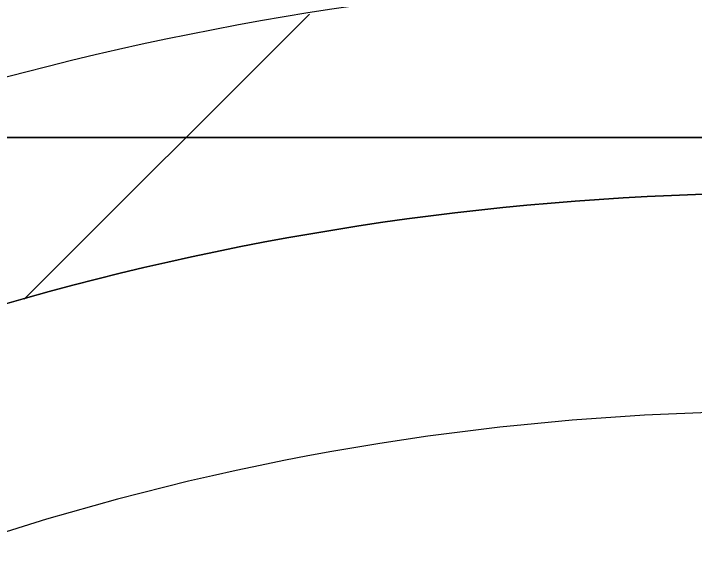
# Model space of a CAD drawing. Extents: x -10 to 112, y 72 to 347.
# Drawn here: x 76.52 to 85.89, y 186.1 to 193.73 of the extents above; entities that cross this region are included whole.
import ezdxf

# ---------------------------------------------------------------- set-up
doc = ezdxf.new("R2010")
doc.units = 0
doc.layers.add('LAYER_6', color=7, linetype='CONTINUOUS')
doc.layers.add('OUTLINES', color=7, linetype='CONTINUOUS')

# ---------------------------------------------------------------- blocks, each defined once
blk = doc.blocks.new('*X83')
at = {"layer": 'OUTLINES', "color": 7}
blk.add_line((76.6637, 189.8008), (80.5822, 193.7193), dxfattribs=at)
blk = doc.blocks.new('BLOCK_3')
at = {"layer": 'OUTLINES'}
for points, knots in [([(111.5625, 193.5374), (111.5625, 193.5374), (111.5625, 190.0025), (111.5625, 190.0025), (99.5927, 197.8096), (84.6138, 199.4218), (71.2611, 194.3382), (71.2611, 194.3382), (71.2611, 197.5344), (71.2611, 197.5344), (74.9017, 198.822), (78.5671, 199.6405), (82.4089, 200.025), (82.4089, 200.025), (91.8952, 200.025), (91.8952, 200.025), (98.8448, 199.33), (105.5617, 197.1146), (111.5625, 193.5374)], [0, 0, 0, 0, 1, 1, 1, 2, 2, 2, 3, 3, 3, 4, 4, 4, 5, 5, 5, 6, 6, 6, 6]), ([(111.5625, 186.3619), (111.5625, 186.3619), (111.5625, 182.5837), (111.5625, 182.5837), (100.2065, 191.8229), (84.6067, 193.8585), (71.2611, 187.8437), (71.2611, 187.8437), (71.2611, 191.1103), (71.2611, 191.1103), (84.6102, 196.6171), (99.8573, 194.8215), (111.5625, 186.3619)], [0, 0, 0, 0, 1, 1, 1, 2, 2, 2, 3, 3, 3, 4, 4, 4, 4]), ([(111.5625, 178.8971), (111.5625, 178.8971), (111.5625, 175.8985), (111.5625, 175.8985), (111.058, 175.8985), (110.55, 175.8985), (110.0455, 175.8985), (99.7092, 186.0515), (83.9224, 188.1823), (71.2611, 181.1338), (71.2611, 181.1338), (71.2611, 184.524), (71.2611, 184.524), (84.4691, 191.0962), (100.3618, 188.8596), (111.2414, 178.8971), (111.3472, 178.8971), (111.4566, 178.8971), (111.5625, 178.8971)], [0, 0, 0, 0, 1, 1, 1, 2, 2, 2, 3, 3, 3, 4, 4, 4, 5, 5, 5, 6, 6, 6, 6])]:
    blk.add_open_spline(points, degree=3, knots=knots, dxfattribs=at)
at = {"layer": 'OUTLINES', "color": 7}
blk.add_blockref('*X83', (0, 0), dxfattribs=at)
blk = doc.blocks.new('BLOCK_4')
at = {"layer": 'OUTLINES', "color": 7}
for points in [[(111.5625, 190.0025), (99.5927, 197.8096), (84.6138, 199.4218), (71.2611, 194.3382)], [(111.5625, 186.3619), (99.8573, 194.8215), (84.6102, 196.6171), (71.2611, 191.1103)], [(111.5625, 182.5837), (100.2065, 191.8229), (84.6067, 193.8585), (71.2611, 187.8437)]]:
    blk.add_open_spline(points, degree=3, dxfattribs=at)
for points in [[(111.5625, 178.8971), (111.4566, 178.8971), (111.3472, 178.8971), (111.2414, 178.8971), (100.3618, 188.8596), (84.4691, 191.0962), (71.2611, 184.524)], [(111.5625, 175.8985), (111.058, 175.8985), (110.55, 175.8985), (110.0455, 175.8985), (99.7092, 186.0515), (83.9224, 188.1823), (71.2611, 181.1338)]]:
    blk.add_open_spline(points, degree=3, knots=[0, 0, 0, 0, 1, 1, 1, 2, 2, 2, 2], dxfattribs=at)
blk = doc.blocks.new('BLOCK_2')
at = {"layer": 'OUTLINES'}
for name in ['BLOCK_3', 'BLOCK_4']:
    blk.add_blockref(name, (0, 0), dxfattribs=at)

msp = doc.modelspace()

# ---------------------------------------------------------------- linework, layer by layer
at = {"layer": 'LAYER_6', "color": 7}
for points in [[(111.5632, 192.025), (71.2611, 192.025), (71.2611, 200.025), (111.5632, 200.025), (111.5632, 192.025)], [(71.2611, 192.025), (111.5632, 192.025)]]:
    msp.add_lwpolyline(points, dxfattribs=at)

# ---------------------------------------------------------------- block references
at = {"layer": 'OUTLINES'}
msp.add_blockref('BLOCK_2', (0, 0), dxfattribs=at)

doc.saveas('drawing.dxf')
